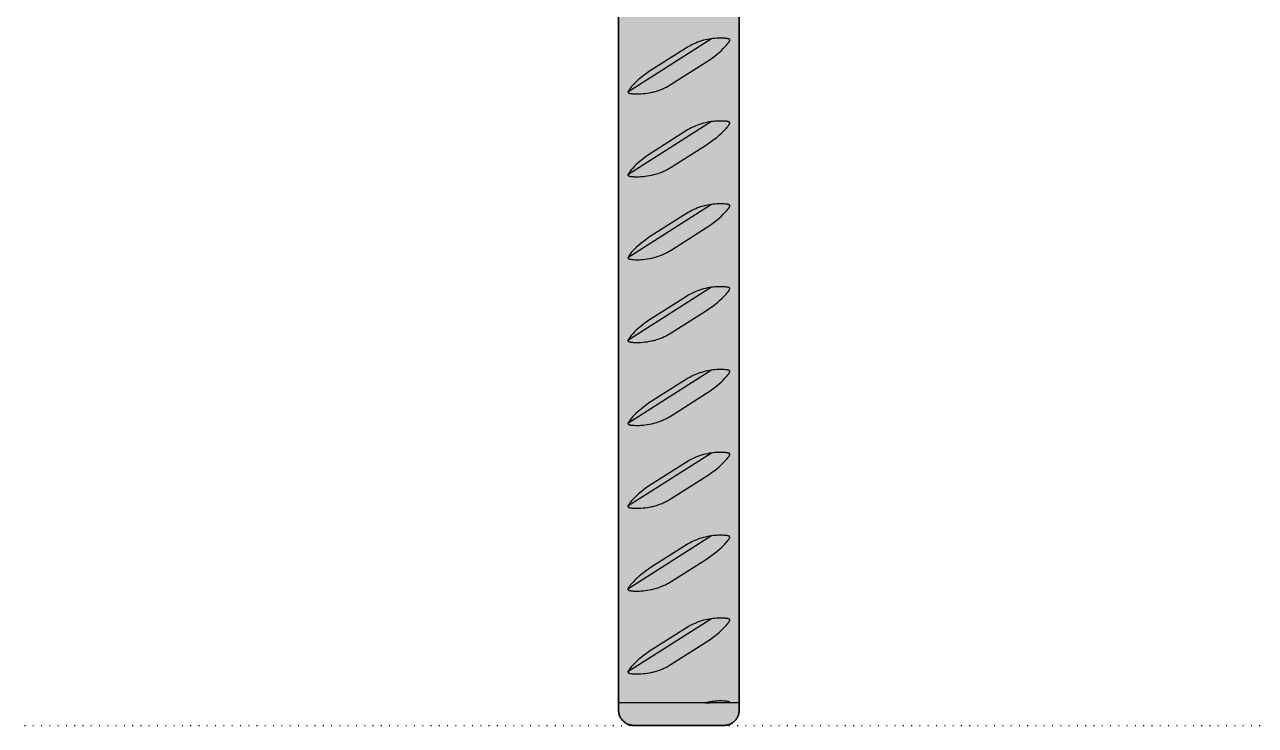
# Model space of a CAD drawing. Header units: millimetres. Extents: x -8 to 1608, y -703 to 404.
# Drawn here: x 962.4 to 1125.8, y 0 to 93 of the extents above; entities that cross this region are included whole.
import ezdxf

# ---------------------------------------------------------------- set-up
doc = ezdxf.new("R2010")
doc.units = ezdxf.units.MM
doc.linetypes.add('Dots', pattern=[1, 0, -1])
doc.layers.add('Blocks', color=7, linetype='Continuous')
doc.layers.add('Blocks$Fill', color=7, linetype='Continuous', true_color=0xffffff)
for name, color, linetype, lineweight, true_color in [('Blocks$Inner', 7, 'Continuous', 25, 0x007f00), ('Blocks$Outline', 7, 'Continuous', 35, 0xff3f3f), ('Groud', 7, 'Dots', 25, 0x243775)]:
    doc.layers.add(name, color=color, linetype=linetype, lineweight=lineweight, true_color=true_color)

# ---------------------------------------------------------------- blocks, each defined once
blk = doc.blocks.new('Rebar Coffee Table Side')
at = {"layer": 'Blocks$Fill'}
h = blk.add_hatch(color=256, dxfattribs=at)
h.paths.add_polyline_path([(94.85, 185.25), (95.1, 184.98), (108.8, 184.98), (550.85, 184.98), (550.85, 4), (550.85, 1.93), (550.85, 1.86), (550.86, 1.8), (550.87, 1.73), (550.88, 1.66), (550.89, 1.59), (550.91, 1.53), (550.92, 1.46), (550.94, 1.39), (550.97, 1.33), (550.99, 1.27), (551.02, 1.2), (551.04, 1.14), (551.07, 1.08), (551.11, 1.02), (551.14, 0.96), (551.18, 0.9), (551.22, 0.85), (551.26, 0.79), (551.3, 0.74), (551.34, 0.69), (551.39, 0.63), (551.44, 0.59), (551.49, 0.54), (551.54, 0.49), (551.59, 0.45), (551.64, 0.41), (551.7, 0.37), (551.75, 0.33), (551.81, 0.29), (551.87, 0.26), (551.93, 0.22), (551.99, 0.19), (552.05, 0.17), (552.12, 0.14), (552.18, 0.12), (552.25, 0.09), (552.31, 0.07), (552.38, 0.06), (552.44, 0.04), (552.51, 0.03), (552.58, 0.02), (552.65, 0.01), (552.71, 0), (552.78, 0), (552.85, 0), (564.92, 0), (564.99, 0), (565.05, 0.01), (565.12, 0.02), (565.19, 0.03), (565.26, 0.04), (565.32, 0.06), (565.39, 0.07), (565.46, 0.09), (565.52, 0.12), (565.58, 0.14), (565.65, 0.17), (565.71, 0.19), (565.77, 0.22), (565.83, 0.26), (565.89, 0.29), (565.95, 0.33), (566, 0.37), (566.06, 0.41), (566.11, 0.45), (566.16, 0.49), (566.22, 0.54), (566.26, 0.59), (566.31, 0.63), (566.36, 0.69), (566.4, 0.74), (566.44, 0.79), (566.48, 0.85), (566.52, 0.9), (566.56, 0.96), (566.59, 1.02), (566.63, 1.08), (566.66, 1.14), (566.68, 1.2), (566.71, 1.27), (566.73, 1.33), (566.76, 1.39), (566.78, 1.46), (566.79, 1.53), (566.81, 1.59), (566.82, 1.66), (566.83, 1.73), (566.84, 1.8), (566.85, 1.86), (566.85, 1.93), (566.85, 2), (566.85, 397), (559.35, 397), (550.85, 397), (550.85, 385.98), (429.14, 385.98), (428.89, 386), (546.85, 386), (547.85, 387), (547.85, 403), (546.85, 404), (98.85, 404), (97.85, 403), (97.85, 387), (98.85, 386), (216.81, 386), (216.57, 385.98), (95.1, 385.98), (94.85, 385.72), (94.85, 397), (91.78, 397), (87.79, 397), (86.36, 397), (78.85, 397), (78.85, 3), (78.85, 1.93), (78.85, 1.86), (78.86, 1.8), (78.87, 1.73), (78.88, 1.66), (78.89, 1.59), (78.91, 1.53), (78.92, 1.46), (78.94, 1.39), (78.97, 1.33), (78.99, 1.27), (79.02, 1.2), (79.04, 1.14), (79.07, 1.08), (79.11, 1.02), (79.14, 0.96), (79.18, 0.9), (79.22, 0.85), (79.26, 0.79), (79.3, 0.74), (79.34, 0.69), (79.39, 0.63), (79.44, 0.59), (79.49, 0.54), (79.54, 0.49), (79.59, 0.45), (79.64, 0.41), (79.7, 0.37), (79.75, 0.33), (79.81, 0.29), (79.87, 0.26), (79.93, 0.22), (79.99, 0.19), (80.05, 0.17), (80.12, 0.14), (80.18, 0.12), (80.25, 0.09), (80.31, 0.07), (80.38, 0.06), (80.44, 0.04), (80.51, 0.03), (80.58, 0.02), (80.65, 0.01), (80.71, 0), (80.78, 0), (80.85, 0), (92.92, 0), (92.99, 0), (93.05, 0.01), (93.12, 0.02), (93.19, 0.03), (93.26, 0.04), (93.32, 0.06), (93.39, 0.07), (93.46, 0.09), (93.52, 0.12), (93.58, 0.14), (93.65, 0.17), (93.71, 0.19), (93.77, 0.22), (93.83, 0.26), (93.89, 0.29), (93.95, 0.33), (94, 0.37), (94.06, 0.41), (94.11, 0.45), (94.16, 0.49), (94.22, 0.54), (94.26, 0.59), (94.31, 0.63), (94.36, 0.69), (94.4, 0.74), (94.44, 0.79), (94.48, 0.85), (94.52, 0.9), (94.56, 0.96), (94.59, 1.02), (94.63, 1.08), (94.66, 1.14), (94.68, 1.2), (94.71, 1.27), (94.73, 1.33), (94.76, 1.39), (94.78, 1.46), (94.79, 1.53), (94.81, 1.59), (94.82, 1.66), (94.83, 1.73), (94.84, 1.8), (94.85, 1.86), (94.85, 1.93), (94.85, 2)], flags=0)
h.paths.add_polyline_path([(322.15, 200.98), (95.1, 200.98), (94.85, 200.72), (94.85, 370.25), (95.1, 369.98), (108.8, 369.98), (550.85, 369.98), (550.85, 200.98), (404.73, 200.98), (323.64, 200.98)], flags=0)
at = {"layer": 'Blocks$Inner'}
blk.add_line((93.61, 3), (90.93, 3), dxfattribs=at)
for points in [[(94.85, 185.25), (94.85, 3), (94.85, 2), (94.85, 1.93), (94.85, 1.86), (94.84, 1.8), (94.83, 1.73), (94.82, 1.66), (94.81, 1.59), (94.79, 1.53), (94.78, 1.46), (94.76, 1.39), (94.73, 1.33), (94.71, 1.27), (94.68, 1.2), (94.66, 1.14), (94.63, 1.08), (94.59, 1.02), (94.56, 0.96), (94.52, 0.9), (94.48, 0.85), (94.44, 0.79), (94.4, 0.74), (94.36, 0.69), (94.31, 0.63), (94.26, 0.59), (94.22, 0.54), (94.16, 0.49), (94.11, 0.45), (94.06, 0.41), (94, 0.37), (93.95, 0.33), (93.89, 0.29), (93.83, 0.26), (93.77, 0.22), (93.71, 0.19), (93.65, 0.17), (93.58, 0.14), (93.52, 0.12), (93.46, 0.09), (93.39, 0.07), (93.32, 0.06), (93.26, 0.04), (93.19, 0.03), (93.12, 0.02), (93.05, 0.01), (92.99, 0), (92.92, 0), (92.85, 0), (80.85, 0), (80.78, 0), (80.71, 0), (80.65, 0.01), (80.58, 0.02), (80.51, 0.03), (80.44, 0.04), (80.38, 0.06), (80.31, 0.07), (80.25, 0.09), (80.18, 0.12), (80.12, 0.14), (80.05, 0.17), (79.99, 0.19), (79.93, 0.22), (79.87, 0.26), (79.81, 0.29), (79.75, 0.33), (79.7, 0.37), (79.64, 0.41), (79.59, 0.45), (79.54, 0.49), (79.49, 0.54), (79.44, 0.59), (79.39, 0.63), (79.34, 0.69), (79.3, 0.74), (79.26, 0.79), (79.22, 0.85), (79.18, 0.9), (79.14, 0.96), (79.11, 1.02), (79.07, 1.08), (79.04, 1.14), (79.02, 1.2), (78.99, 1.27), (78.97, 1.33), (78.94, 1.39), (78.92, 1.46), (78.91, 1.53), (78.89, 1.59), (78.88, 1.66), (78.87, 1.73), (78.86, 1.8), (78.85, 1.86), (78.85, 1.93), (78.85, 2), (78.85, 3), (78.85, 397)], [(91.18, 91.16), (90.91, 91.12), (90.64, 91.07), (90.38, 91.01), (90.11, 90.95), (89.85, 90.87), (89.59, 90.79), (89.33, 90.69), (89.08, 90.59), (88.83, 90.48), (88.58, 90.36), (88.34, 90.24), (88.1, 90.1), (87.86, 89.96), (83.19, 86.99), (82.84, 86.76), (82.5, 86.52), (82.16, 86.26), (81.83, 86), (81.51, 85.73), (81.2, 85.45), (80.97, 85.23), (80.74, 85), (80.53, 84.76), (80.09, 84.09), (80.09, 84.09), (80.09, 84.09), (80.09, 84.08), (80.09, 84.08), (80.09, 84.07), (80.09, 84.07), (80.09, 84.07), (80.09, 84.06), (80.09, 84.06), (80.1, 84.06), (80.1, 84.05), (80.1, 84.05), (80.1, 84.04), (80.1, 84.04), (80.1, 84.04), (80.1, 84.03), (80.1, 84.03), (80.1, 84.03), (80.11, 84.03), (80.11, 84.02), (80.11, 84.02), (80.11, 84.02), (80.11, 84.01), (80.12, 84.01), (80.12, 84.01), (80.12, 84.01), (80.12, 84), (80.13, 84), (80.13, 84), (80.13, 83.99), (80.14, 83.99), (80.14, 83.99), (80.14, 83.99), (80.15, 83.98), (80.15, 83.98), (80.15, 83.98), (80.16, 83.98), (80.16, 83.97), (80.17, 83.97), (80.17, 83.97), (80.17, 83.96), (80.18, 83.96), (80.19, 83.96), (80.2, 83.95), (80.21, 83.95), (80.22, 83.94), (80.24, 83.94), (80.25, 83.93), (80.26, 83.93), (80.29, 83.92), (80.32, 83.91), (80.36, 83.9), (80.4, 83.89), (80.45, 83.88), (80.49, 83.88), (80.59, 83.87), (80.68, 83.86), (80.79, 83.85), (80.89, 83.84), (81.11, 83.83), (81.34, 83.83), (81.57, 83.83), (81.82, 83.85), (82.09, 83.87), (82.37, 83.9), (82.65, 83.94), (82.95, 83.99), (83.25, 84.05), (83.4, 84.08), (83.56, 84.12), (83.71, 84.16), (83.86, 84.21), (84.08, 84.28), (84.29, 84.35), (84.48, 84.42), (84.63, 84.48), (84.78, 84.55), (84.92, 84.61), (85.07, 84.68), (85.21, 84.75), (85.35, 84.83), (85.49, 84.9), (85.62, 84.98), (85.84, 85.11), (90.51, 88.09), (90.86, 88.32), (91.2, 88.56), (91.54, 88.81), (91.87, 89.07), (92.19, 89.34), (92.5, 89.62), (92.73, 89.85), (92.96, 90.08), (93.18, 90.31), (93.27, 90.42), (93.36, 90.53), (93.41, 90.6), (93.46, 90.67), (93.5, 90.72), (93.51, 90.75), (93.53, 90.78), (93.54, 90.8), (93.56, 90.82), (93.57, 90.85), (93.58, 90.86), (93.58, 90.87), (93.58, 90.88), (93.59, 90.89), (93.59, 90.9), (93.6, 90.91), (93.6, 90.92), (93.6, 90.93), (93.6, 90.94), (93.6, 90.94), (93.61, 90.95), (93.61, 90.95), (93.61, 90.96), (93.61, 90.96), (93.61, 90.97), (93.61, 90.97), (93.61, 90.98), (93.61, 90.98), (93.61, 90.98), (93.61, 90.99), (93.61, 90.99), (93.61, 90.99), (93.61, 91), (93.61, 91), (93.61, 91.01), (93.61, 91.01), (93.61, 91.01), (93.61, 91.02), (93.61, 91.02), (93.6, 91.02), (93.6, 91.02), (93.6, 91.03), (93.6, 91.03), (93.6, 91.03), (93.6, 91.04), (93.6, 91.04), (93.6, 91.04), (93.59, 91.05), (93.59, 91.05), (93.59, 91.05), (93.59, 91.05), (93.59, 91.06), (93.58, 91.06), (93.58, 91.06), (93.58, 91.07), (93.58, 91.07), (93.58, 91.07), (93.57, 91.07), (93.57, 91.08), (93.57, 91.08), (93.56, 91.08), (93.56, 91.08), (93.56, 91.09), (93.56, 91.09), (93.55, 91.09), (93.55, 91.1), (93.54, 91.1), (93.54, 91.1), (93.54, 91.1), (93.53, 91.11), (93.52, 91.11), (93.51, 91.12), (93.51, 91.12), (93.5, 91.12), (93.49, 91.13), (93.48, 91.13), (93.47, 91.14), (93.46, 91.14), (93.45, 91.14), (93.43, 91.15), (93.41, 91.15), (93.39, 91.16), (93.36, 91.17), (93.33, 91.17), (93.25, 91.19), (93.17, 91.2), (93.1, 91.21), (93.02, 91.22), (92.81, 91.23), (92.59, 91.24), (92.37, 91.24), (92.13, 91.24), (91.87, 91.23), (91.61, 91.21), (91.4, 91.19), (91.18, 91.16), (80.09, 84.09)], [(91.18, 80.16), (90.91, 80.12), (90.64, 80.07), (90.38, 80.01), (90.11, 79.95), (89.85, 79.87), (89.59, 79.79), (89.33, 79.69), (89.08, 79.59), (88.83, 79.48), (88.58, 79.36), (88.34, 79.24), (88.1, 79.1), (87.86, 78.96), (83.19, 75.99), (82.84, 75.76), (82.5, 75.52), (82.16, 75.26), (81.83, 75), (81.51, 74.73), (81.2, 74.45), (80.97, 74.23), (80.74, 74), (80.53, 73.76), (80.09, 73.09), (80.09, 73.09), (80.09, 73.09), (80.09, 73.08), (80.09, 73.08), (80.09, 73.07), (80.09, 73.07), (80.09, 73.07), (80.09, 73.06), (80.09, 73.06), (80.1, 73.06), (80.1, 73.05), (80.1, 73.05), (80.1, 73.04), (80.1, 73.04), (80.1, 73.04), (80.1, 73.03), (80.1, 73.03), (80.1, 73.03), (80.11, 73.03), (80.11, 73.02), (80.11, 73.02), (80.11, 73.02), (80.11, 73.01), (80.12, 73.01), (80.12, 73.01), (80.12, 73.01), (80.12, 73), (80.13, 73), (80.13, 73), (80.13, 72.99), (80.14, 72.99), (80.14, 72.99), (80.14, 72.99), (80.15, 72.98), (80.15, 72.98), (80.15, 72.98), (80.16, 72.98), (80.16, 72.97), (80.17, 72.97), (80.17, 72.97), (80.17, 72.96), (80.18, 72.96), (80.19, 72.96), (80.2, 72.95), (80.21, 72.95), (80.22, 72.94), (80.24, 72.94), (80.25, 72.93), (80.26, 72.93), (80.29, 72.92), (80.32, 72.91), (80.36, 72.9), (80.4, 72.89), (80.45, 72.88), (80.49, 72.88), (80.59, 72.87), (80.68, 72.86), (80.79, 72.85), (80.89, 72.84), (81.11, 72.83), (81.34, 72.83), (81.57, 72.83), (81.82, 72.85), (82.09, 72.87), (82.37, 72.9), (82.65, 72.94), (82.95, 72.99), (83.25, 73.05), (83.4, 73.08), (83.56, 73.12), (83.71, 73.16), (83.86, 73.21), (84.08, 73.28), (84.29, 73.35), (84.48, 73.42), (84.63, 73.48), (84.78, 73.55), (84.92, 73.61), (85.07, 73.68), (85.21, 73.75), (85.35, 73.83), (85.49, 73.9), (85.62, 73.98), (85.84, 74.11), (90.51, 77.09), (90.86, 77.32), (91.2, 77.56), (91.54, 77.81), (91.87, 78.07), (92.19, 78.34), (92.5, 78.62), (92.73, 78.85), (92.96, 79.08), (93.18, 79.31), (93.27, 79.42), (93.36, 79.53), (93.41, 79.6), (93.46, 79.67), (93.5, 79.72), (93.51, 79.75), (93.53, 79.78), (93.54, 79.8), (93.56, 79.82), (93.57, 79.85), (93.58, 79.86), (93.58, 79.87), (93.58, 79.88), (93.59, 79.89), (93.59, 79.9), (93.6, 79.91), (93.6, 79.92), (93.6, 79.93), (93.6, 79.94), (93.6, 79.94), (93.61, 79.95), (93.61, 79.95), (93.61, 79.96), (93.61, 79.96), (93.61, 79.97), (93.61, 79.97), (93.61, 79.98), (93.61, 79.98), (93.61, 79.98), (93.61, 79.99), (93.61, 79.99), (93.61, 79.99), (93.61, 80), (93.61, 80), (93.61, 80.01), (93.61, 80.01), (93.61, 80.01), (93.61, 80.02), (93.61, 80.02), (93.6, 80.02), (93.6, 80.02), (93.6, 80.03), (93.6, 80.03), (93.6, 80.03), (93.6, 80.04), (93.6, 80.04), (93.6, 80.04), (93.59, 80.05), (93.59, 80.05), (93.59, 80.05), (93.59, 80.05), (93.59, 80.06), (93.58, 80.06), (93.58, 80.06), (93.58, 80.07), (93.58, 80.07), (93.58, 80.07), (93.57, 80.07), (93.57, 80.08), (93.57, 80.08), (93.56, 80.08), (93.56, 80.08), (93.56, 80.09), (93.56, 80.09), (93.55, 80.09), (93.55, 80.1), (93.54, 80.1), (93.54, 80.1), (93.54, 80.1), (93.53, 80.11), (93.52, 80.11), (93.51, 80.12), (93.51, 80.12), (93.5, 80.12), (93.49, 80.13), (93.48, 80.13), (93.47, 80.14), (93.46, 80.14), (93.45, 80.14), (93.43, 80.15), (93.41, 80.15), (93.39, 80.16), (93.36, 80.17), (93.33, 80.17), (93.25, 80.19), (93.17, 80.2), (93.1, 80.21), (93.02, 80.22), (92.81, 80.23), (92.59, 80.24), (92.37, 80.24), (92.13, 80.24), (91.87, 80.23), (91.61, 80.21), (91.4, 80.19), (91.18, 80.16), (80.09, 73.09)], [(91.18, 69.16), (90.91, 69.12), (90.64, 69.07), (90.38, 69.01), (90.11, 68.95), (89.85, 68.87), (89.59, 68.79), (89.33, 68.69), (89.08, 68.59), (88.83, 68.48), (88.58, 68.36), (88.34, 68.24), (88.1, 68.1), (87.86, 67.96), (83.19, 64.99), (82.84, 64.76), (82.5, 64.52), (82.16, 64.26), (81.83, 64), (81.51, 63.73), (81.2, 63.45), (80.97, 63.23), (80.74, 63), (80.53, 62.76), (80.09, 62.09), (80.09, 62.09), (80.09, 62.09), (80.09, 62.08), (80.09, 62.08), (80.09, 62.07), (80.09, 62.07), (80.09, 62.07), (80.09, 62.06), (80.09, 62.06), (80.1, 62.06), (80.1, 62.05), (80.1, 62.05), (80.1, 62.04), (80.1, 62.04), (80.1, 62.04), (80.1, 62.03), (80.1, 62.03), (80.1, 62.03), (80.11, 62.03), (80.11, 62.02), (80.11, 62.02), (80.11, 62.02), (80.11, 62.01), (80.12, 62.01), (80.12, 62.01), (80.12, 62.01), (80.12, 62), (80.13, 62), (80.13, 62), (80.13, 61.99), (80.14, 61.99), (80.14, 61.99), (80.14, 61.99), (80.15, 61.98), (80.15, 61.98), (80.15, 61.98), (80.16, 61.98), (80.16, 61.97), (80.17, 61.97), (80.17, 61.97), (80.17, 61.96), (80.18, 61.96), (80.19, 61.96), (80.2, 61.95), (80.21, 61.95), (80.22, 61.94), (80.24, 61.94), (80.25, 61.93), (80.26, 61.93), (80.29, 61.92), (80.32, 61.91), (80.36, 61.9), (80.4, 61.89), (80.45, 61.88), (80.49, 61.88), (80.59, 61.87), (80.68, 61.86), (80.79, 61.85), (80.89, 61.84), (81.11, 61.83), (81.34, 61.83), (81.57, 61.83), (81.82, 61.85), (82.09, 61.87), (82.37, 61.9), (82.65, 61.94), (82.95, 61.99), (83.25, 62.05), (83.4, 62.08), (83.56, 62.12), (83.71, 62.16), (83.86, 62.21), (84.08, 62.28), (84.29, 62.35), (84.48, 62.42), (84.63, 62.48), (84.78, 62.55), (84.92, 62.61), (85.07, 62.68), (85.21, 62.75), (85.35, 62.83), (85.49, 62.9), (85.62, 62.98), (85.84, 63.11), (90.51, 66.09), (90.86, 66.32), (91.2, 66.56), (91.54, 66.81), (91.87, 67.07), (92.19, 67.34), (92.5, 67.62), (92.73, 67.85), (92.96, 68.08), (93.18, 68.31), (93.27, 68.42), (93.36, 68.53), (93.41, 68.6), (93.46, 68.67), (93.5, 68.72), (93.51, 68.75), (93.53, 68.78), (93.54, 68.8), (93.56, 68.82), (93.57, 68.85), (93.58, 68.86), (93.58, 68.87), (93.58, 68.88), (93.59, 68.89), (93.59, 68.9), (93.6, 68.91), (93.6, 68.92), (93.6, 68.93), (93.6, 68.94), (93.6, 68.94), (93.61, 68.95), (93.61, 68.95), (93.61, 68.96), (93.61, 68.96), (93.61, 68.97), (93.61, 68.97), (93.61, 68.98), (93.61, 68.98), (93.61, 68.98), (93.61, 68.99), (93.61, 68.99), (93.61, 68.99), (93.61, 69), (93.61, 69), (93.61, 69.01), (93.61, 69.01), (93.61, 69.01), (93.61, 69.02), (93.61, 69.02), (93.6, 69.02), (93.6, 69.02), (93.6, 69.03), (93.6, 69.03), (93.6, 69.03), (93.6, 69.04), (93.6, 69.04), (93.6, 69.04), (93.59, 69.05), (93.59, 69.05), (93.59, 69.05), (93.59, 69.05), (93.59, 69.06), (93.58, 69.06), (93.58, 69.06), (93.58, 69.07), (93.58, 69.07), (93.58, 69.07), (93.57, 69.07), (93.57, 69.08), (93.57, 69.08), (93.56, 69.08), (93.56, 69.08), (93.56, 69.09), (93.56, 69.09), (93.55, 69.09), (93.55, 69.1), (93.54, 69.1), (93.54, 69.1), (93.54, 69.1), (93.53, 69.11), (93.52, 69.11), (93.51, 69.12), (93.51, 69.12), (93.5, 69.12), (93.49, 69.13), (93.48, 69.13), (93.47, 69.14), (93.46, 69.14), (93.45, 69.14), (93.43, 69.15), (93.41, 69.15), (93.39, 69.16), (93.36, 69.17), (93.33, 69.17), (93.25, 69.19), (93.17, 69.2), (93.1, 69.21), (93.02, 69.22), (92.81, 69.23), (92.59, 69.24), (92.37, 69.24), (92.13, 69.24), (91.87, 69.23), (91.61, 69.21), (91.4, 69.19), (91.18, 69.16), (80.09, 62.09)], [(91.18, 58.16), (90.91, 58.12), (90.64, 58.07), (90.38, 58.01), (90.11, 57.95), (89.85, 57.87), (89.59, 57.79), (89.33, 57.69), (89.08, 57.59), (88.83, 57.48), (88.58, 57.36), (88.34, 57.24), (88.1, 57.1), (87.86, 56.96), (83.19, 53.99), (82.84, 53.76), (82.5, 53.52), (82.16, 53.26), (81.83, 53), (81.51, 52.73), (81.2, 52.45), (80.97, 52.23), (80.74, 52), (80.53, 51.76), (80.09, 51.09), (80.09, 51.09), (80.09, 51.09), (80.09, 51.08), (80.09, 51.08), (80.09, 51.07), (80.09, 51.07), (80.09, 51.07), (80.09, 51.06), (80.09, 51.06), (80.1, 51.06), (80.1, 51.05), (80.1, 51.05), (80.1, 51.04), (80.1, 51.04), (80.1, 51.04), (80.1, 51.03), (80.1, 51.03), (80.1, 51.03), (80.11, 51.03), (80.11, 51.02), (80.11, 51.02), (80.11, 51.02), (80.11, 51.01), (80.12, 51.01), (80.12, 51.01), (80.12, 51.01), (80.12, 51), (80.13, 51), (80.13, 51), (80.13, 50.99), (80.14, 50.99), (80.14, 50.99), (80.14, 50.99), (80.15, 50.98), (80.15, 50.98), (80.15, 50.98), (80.16, 50.98), (80.16, 50.97), (80.17, 50.97), (80.17, 50.97), (80.17, 50.96), (80.18, 50.96), (80.19, 50.96), (80.2, 50.95), (80.21, 50.95), (80.22, 50.94), (80.24, 50.94), (80.25, 50.93), (80.26, 50.93), (80.29, 50.92), (80.32, 50.91), (80.36, 50.9), (80.4, 50.89), (80.45, 50.88), (80.49, 50.88), (80.59, 50.87), (80.68, 50.86), (80.79, 50.85), (80.89, 50.84), (81.11, 50.83), (81.34, 50.83), (81.57, 50.83), (81.82, 50.85), (82.09, 50.87), (82.37, 50.9), (82.65, 50.94), (82.95, 50.99), (83.25, 51.05), (83.4, 51.08), (83.56, 51.12), (83.71, 51.16), (83.86, 51.21), (84.08, 51.28), (84.29, 51.35), (84.48, 51.42), (84.63, 51.48), (84.78, 51.55), (84.92, 51.61), (85.07, 51.68), (85.21, 51.75), (85.35, 51.83), (85.49, 51.9), (85.62, 51.98), (85.84, 52.11), (90.51, 55.09), (90.87, 55.33), (91.23, 55.57), (91.58, 55.84), (91.92, 56.11), (92.25, 56.39), (92.57, 56.69), (92.88, 57), (93.18, 57.31), (93.27, 57.42), (93.36, 57.53), (93.41, 57.6), (93.46, 57.67), (93.5, 57.72), (93.51, 57.75), (93.53, 57.78), (93.54, 57.8), (93.56, 57.82), (93.57, 57.85), (93.58, 57.86), (93.58, 57.87), (93.58, 57.88), (93.59, 57.89), (93.59, 57.9), (93.6, 57.91), (93.6, 57.92), (93.6, 57.93), (93.6, 57.94), (93.6, 57.94), (93.61, 57.95), (93.61, 57.95), (93.61, 57.96), (93.61, 57.96), (93.61, 57.97), (93.61, 57.97), (93.61, 57.98), (93.61, 57.98), (93.61, 57.98), (93.61, 57.99), (93.61, 57.99), (93.61, 57.99), (93.61, 58), (93.61, 58), (93.61, 58.01), (93.61, 58.01), (93.61, 58.01), (93.61, 58.02), (93.61, 58.02), (93.6, 58.02), (93.6, 58.02), (93.6, 58.03), (93.6, 58.03), (93.6, 58.03), (93.6, 58.04), (93.6, 58.04), (93.6, 58.04), (93.59, 58.05), (93.59, 58.05), (93.59, 58.05), (93.59, 58.05), (93.59, 58.06), (93.58, 58.06), (93.58, 58.06), (93.58, 58.07), (93.58, 58.07), (93.58, 58.07), (93.57, 58.07), (93.57, 58.08), (93.57, 58.08), (93.56, 58.08), (93.56, 58.08), (93.56, 58.09), (93.56, 58.09), (93.55, 58.09), (93.55, 58.1), (93.54, 58.1), (93.54, 58.1), (93.54, 58.1), (93.53, 58.11), (93.52, 58.11), (93.51, 58.12), (93.51, 58.12), (93.5, 58.12), (93.49, 58.13), (93.48, 58.13), (93.47, 58.14), (93.46, 58.14), (93.45, 58.14), (93.43, 58.15), (93.41, 58.15), (93.39, 58.16), (93.36, 58.17), (93.33, 58.17), (93.25, 58.19), (93.17, 58.2), (93.1, 58.21), (93.02, 58.22), (92.81, 58.23), (92.59, 58.24), (92.37, 58.24), (92.13, 58.24), (91.87, 58.23), (91.61, 58.21), (91.4, 58.19), (91.18, 58.16), (80.09, 51.09)], [(91.18, 47.16), (90.91, 47.12), (90.64, 47.07), (90.38, 47.01), (90.11, 46.95), (89.85, 46.87), (89.59, 46.79), (89.33, 46.69), (89.08, 46.59), (88.83, 46.48), (88.58, 46.36), (88.34, 46.24), (88.1, 46.1), (87.86, 45.96), (83.19, 42.99), (82.84, 42.76), (82.5, 42.52), (82.16, 42.26), (81.83, 42), (81.51, 41.73), (81.2, 41.45), (80.97, 41.23), (80.74, 41), (80.53, 40.76), (80.09, 40.09), (80.09, 40.09), (80.09, 40.09), (80.09, 40.08), (80.09, 40.08), (80.09, 40.07), (80.09, 40.07), (80.09, 40.07), (80.09, 40.06), (80.09, 40.06), (80.1, 40.06), (80.1, 40.05), (80.1, 40.05), (80.1, 40.04), (80.1, 40.04), (80.1, 40.04), (80.1, 40.03), (80.1, 40.03), (80.1, 40.03), (80.11, 40.03), (80.11, 40.02), (80.11, 40.02), (80.11, 40.02), (80.11, 40.01), (80.12, 40.01), (80.12, 40.01), (80.12, 40.01), (80.12, 40), (80.13, 40), (80.13, 40), (80.13, 39.99), (80.14, 39.99), (80.14, 39.99), (80.14, 39.99), (80.15, 39.98), (80.15, 39.98), (80.15, 39.98), (80.16, 39.98), (80.16, 39.97), (80.17, 39.97), (80.17, 39.97), (80.17, 39.96), (80.18, 39.96), (80.19, 39.96), (80.2, 39.95), (80.21, 39.95), (80.22, 39.94), (80.24, 39.94), (80.25, 39.93), (80.26, 39.93), (80.29, 39.92), (80.32, 39.91), (80.36, 39.9), (80.4, 39.89), (80.45, 39.88), (80.49, 39.88), (80.59, 39.87), (80.68, 39.86), (80.79, 39.85), (80.89, 39.84), (81.11, 39.83), (81.34, 39.83), (81.57, 39.83), (81.82, 39.85), (82.09, 39.87), (82.37, 39.9), (82.65, 39.94), (82.95, 39.99), (83.25, 40.05), (83.4, 40.08), (83.56, 40.12), (83.71, 40.16), (83.86, 40.21), (84.08, 40.28), (84.29, 40.35), (84.48, 40.42), (84.63, 40.48), (84.78, 40.55), (84.92, 40.61), (85.07, 40.68), (85.21, 40.75), (85.35, 40.83), (85.49, 40.9), (85.62, 40.98), (85.84, 41.11), (90.51, 44.09), (90.86, 44.32), (91.2, 44.56), (91.54, 44.81), (91.87, 45.07), (92.19, 45.34), (92.5, 45.62), (92.73, 45.85), (92.96, 46.08), (93.18, 46.31), (93.27, 46.42), (93.36, 46.53), (93.41, 46.6), (93.46, 46.67), (93.5, 46.72), (93.51, 46.75), (93.53, 46.78), (93.54, 46.8), (93.56, 46.82), (93.57, 46.85), (93.58, 46.86), (93.58, 46.87), (93.58, 46.88), (93.59, 46.89), (93.59, 46.9), (93.6, 46.91), (93.6, 46.92), (93.6, 46.93), (93.6, 46.94), (93.6, 46.94), (93.61, 46.95), (93.61, 46.95), (93.61, 46.96), (93.61, 46.96), (93.61, 46.97), (93.61, 46.97), (93.61, 46.98), (93.61, 46.98), (93.61, 46.98), (93.61, 46.99), (93.61, 46.99), (93.61, 46.99), (93.61, 47), (93.61, 47), (93.61, 47.01), (93.61, 47.01), (93.61, 47.01), (93.61, 47.02), (93.61, 47.02), (93.6, 47.02), (93.6, 47.02), (93.6, 47.03), (93.6, 47.03), (93.6, 47.03), (93.6, 47.04), (93.6, 47.04), (93.6, 47.04), (93.59, 47.05), (93.59, 47.05), (93.59, 47.05), (93.59, 47.05), (93.59, 47.06), (93.58, 47.06), (93.58, 47.06), (93.58, 47.07), (93.58, 47.07), (93.58, 47.07), (93.57, 47.07), (93.57, 47.08), (93.57, 47.08), (93.56, 47.08), (93.56, 47.08), (93.56, 47.09), (93.56, 47.09), (93.55, 47.09), (93.55, 47.1), (93.54, 47.1), (93.54, 47.1), (93.54, 47.1), (93.53, 47.11), (93.52, 47.11), (93.51, 47.12), (93.51, 47.12), (93.5, 47.12), (93.49, 47.13), (93.48, 47.13), (93.47, 47.14), (93.46, 47.14), (93.45, 47.14), (93.43, 47.15), (93.41, 47.15), (93.39, 47.16), (93.36, 47.17), (93.33, 47.17), (93.25, 47.19), (93.17, 47.2), (93.1, 47.21), (93.02, 47.22), (92.81, 47.23), (92.59, 47.24), (92.37, 47.24), (92.13, 47.24), (91.87, 47.23), (91.61, 47.21), (91.4, 47.19), (91.18, 47.16), (80.09, 40.09)], [(91.18, 36.16), (90.91, 36.12), (90.64, 36.07), (90.38, 36.01), (90.11, 35.95), (89.85, 35.87), (89.59, 35.79), (89.33, 35.69), (89.08, 35.59), (88.83, 35.48), (88.58, 35.36), (88.34, 35.24), (88.1, 35.1), (87.86, 34.96), (83.19, 31.99), (82.84, 31.76), (82.5, 31.52), (82.16, 31.26), (81.83, 31), (81.51, 30.73), (81.2, 30.45), (80.97, 30.23), (80.74, 30), (80.53, 29.76), (80.09, 29.09), (80.09, 29.09), (80.09, 29.09), (80.09, 29.08), (80.09, 29.08), (80.09, 29.07), (80.09, 29.07), (80.09, 29.07), (80.09, 29.06), (80.09, 29.06), (80.1, 29.06), (80.1, 29.05), (80.1, 29.05), (80.1, 29.04), (80.1, 29.04), (80.1, 29.04), (80.1, 29.03), (80.1, 29.03), (80.1, 29.03), (80.11, 29.03), (80.11, 29.02), (80.11, 29.02), (80.11, 29.02), (80.11, 29.01), (80.12, 29.01), (80.12, 29.01), (80.12, 29.01), (80.12, 29), (80.13, 29), (80.13, 29), (80.13, 28.99), (80.14, 28.99), (80.14, 28.99), (80.14, 28.99), (80.15, 28.98), (80.15, 28.98), (80.15, 28.98), (80.16, 28.98), (80.16, 28.97), (80.17, 28.97), (80.17, 28.97), (80.17, 28.96), (80.18, 28.96), (80.19, 28.96), (80.2, 28.95), (80.21, 28.95), (80.22, 28.94), (80.24, 28.94), (80.25, 28.93), (80.26, 28.93), (80.29, 28.92), (80.32, 28.91), (80.36, 28.9), (80.4, 28.89), (80.45, 28.88), (80.49, 28.88), (80.59, 28.87), (80.68, 28.86), (80.79, 28.85), (80.89, 28.84), (81.11, 28.83), (81.34, 28.83), (81.57, 28.83), (81.82, 28.85), (82.09, 28.87), (82.37, 28.9), (82.65, 28.94), (82.95, 28.99), (83.25, 29.05), (83.4, 29.08), (83.56, 29.12), (83.71, 29.16), (83.86, 29.21), (84.08, 29.28), (84.29, 29.35), (84.48, 29.42), (84.63, 29.48), (84.78, 29.55), (84.92, 29.61), (85.07, 29.68), (85.21, 29.75), (85.35, 29.83), (85.49, 29.9), (85.62, 29.98), (85.84, 30.11), (90.51, 33.09), (90.86, 33.32), (91.2, 33.56), (91.54, 33.81), (91.87, 34.07), (92.19, 34.34), (92.5, 34.62), (92.73, 34.85), (92.96, 35.08), (93.18, 35.31), (93.27, 35.42), (93.36, 35.53), (93.41, 35.6), (93.46, 35.67), (93.5, 35.72), (93.51, 35.75), (93.53, 35.78), (93.54, 35.8), (93.56, 35.82), (93.57, 35.85), (93.58, 35.86), (93.58, 35.87), (93.58, 35.88), (93.59, 35.89), (93.59, 35.9), (93.6, 35.91), (93.6, 35.92), (93.6, 35.93), (93.6, 35.94), (93.6, 35.94), (93.61, 35.95), (93.61, 35.95), (93.61, 35.96), (93.61, 35.96), (93.61, 35.97), (93.61, 35.97), (93.61, 35.98), (93.61, 35.98), (93.61, 35.98), (93.61, 35.99), (93.61, 35.99), (93.61, 35.99), (93.61, 36), (93.61, 36), (93.61, 36.01), (93.61, 36.01), (93.61, 36.01), (93.61, 36.02), (93.61, 36.02), (93.6, 36.02), (93.6, 36.02), (93.6, 36.03), (93.6, 36.03), (93.6, 36.03), (93.6, 36.04), (93.6, 36.04), (93.6, 36.04), (93.59, 36.05), (93.59, 36.05), (93.59, 36.05), (93.59, 36.05), (93.59, 36.06), (93.58, 36.06), (93.58, 36.06), (93.58, 36.07), (93.58, 36.07), (93.58, 36.07), (93.57, 36.07), (93.57, 36.08), (93.57, 36.08), (93.56, 36.08), (93.56, 36.08), (93.56, 36.09), (93.56, 36.09), (93.55, 36.09), (93.55, 36.1), (93.54, 36.1), (93.54, 36.1), (93.54, 36.1), (93.53, 36.11), (93.52, 36.11), (93.51, 36.12), (93.51, 36.12), (93.5, 36.12), (93.49, 36.13), (93.48, 36.13), (93.47, 36.14), (93.46, 36.14), (93.45, 36.14), (93.43, 36.15), (93.41, 36.15), (93.39, 36.16), (93.36, 36.17), (93.33, 36.17), (93.25, 36.19), (93.17, 36.2), (93.1, 36.21), (93.02, 36.22), (92.81, 36.23), (92.59, 36.24), (92.37, 36.24), (92.13, 36.24), (91.87, 36.23), (91.61, 36.21), (91.4, 36.19), (91.18, 36.16), (80.09, 29.09)], [(91.18, 25.16), (90.91, 25.12), (90.64, 25.07), (90.38, 25.01), (90.11, 24.95), (89.85, 24.87), (89.59, 24.79), (89.33, 24.69), (89.08, 24.59), (88.83, 24.48), (88.58, 24.36), (88.34, 24.24), (88.1, 24.1), (87.86, 23.96), (83.19, 20.99), (82.88, 20.78), (82.65, 20.62), (82.43, 20.46), (82.12, 20.23), (81.78, 19.97), (81.58, 19.79), (81.39, 19.62), (81.2, 19.45), (81.02, 19.28), (80.85, 19.11), (80.69, 18.94), (80.53, 18.76), (80.45, 18.67), (80.38, 18.59), (80.31, 18.5), (80.24, 18.41), (80.21, 18.36), (80.19, 18.33), (80.18, 18.31), (80.16, 18.29), (80.15, 18.27), (80.14, 18.25), (80.13, 18.22), (80.12, 18.21), (80.12, 18.2), (80.11, 18.19), (80.11, 18.18), (80.11, 18.17), (80.1, 18.16), (80.1, 18.15), (80.1, 18.15), (80.1, 18.14), (80.1, 18.13), (80.09, 18.12), (80.09, 18.12), (80.09, 18.11), (80.09, 18.11), (80.09, 18.1), (80.09, 18.1), (80.09, 18.1), (80.09, 18.09), (80.09, 18.09), (80.09, 18.09), (80.09, 18.08), (80.09, 18.08), (80.09, 18.07), (80.09, 18.07), (80.09, 18.07), (80.09, 18.06), (80.09, 18.06), (80.1, 18.06), (80.1, 18.05), (80.1, 18.05), (80.1, 18.04), (80.1, 18.04), (80.1, 18.04), (80.1, 18.03), (80.1, 18.03), (80.1, 18.03), (80.11, 18.03), (80.11, 18.02), (80.11, 18.02), (80.11, 18.02), (80.11, 18.01), (80.12, 18.01), (80.12, 18.01), (80.12, 18.01), (80.12, 18), (80.13, 18), (80.13, 18), (80.13, 17.99), (80.14, 17.99), (80.14, 17.99), (80.14, 17.99), (80.15, 17.98), (80.15, 17.98), (80.15, 17.98), (80.16, 17.98), (80.16, 17.97), (80.17, 17.97), (80.17, 17.97), (80.17, 17.96), (80.18, 17.96), (80.19, 17.96), (80.2, 17.95), (80.21, 17.95), (80.22, 17.94), (80.24, 17.94), (80.25, 17.93), (80.26, 17.93), (80.29, 17.92), (80.32, 17.91), (80.36, 17.9), (80.4, 17.89), (80.45, 17.88), (80.49, 17.88), (80.59, 17.87), (80.68, 17.86), (80.79, 17.85), (80.89, 17.84), (81.11, 17.83), (81.34, 17.83), (81.57, 17.83), (81.82, 17.85), (82.09, 17.87), (82.37, 17.9), (82.65, 17.94), (82.95, 17.99), (83.25, 18.05), (83.4, 18.08), (83.56, 18.12), (83.71, 18.16), (83.86, 18.21), (84.08, 18.28), (84.29, 18.35), (84.48, 18.42), (84.63, 18.48), (84.78, 18.55), (84.92, 18.61), (85.07, 18.68), (85.21, 18.75), (85.35, 18.83), (85.49, 18.9), (85.62, 18.98), (85.84, 19.11), (90.51, 22.09), (90.86, 22.32), (91.2, 22.56), (91.54, 22.81), (91.87, 23.07), (92.19, 23.34), (92.5, 23.62), (92.73, 23.85), (92.96, 24.08), (93.18, 24.31), (93.27, 24.42), (93.36, 24.53), (93.41, 24.6), (93.46, 24.67), (93.5, 24.72), (93.51, 24.75), (93.53, 24.78), (93.54, 24.8), (93.56, 24.82), (93.57, 24.85), (93.58, 24.86), (93.58, 24.87), (93.58, 24.88), (93.59, 24.89), (93.59, 24.9), (93.6, 24.91), (93.6, 24.92), (93.6, 24.93), (93.6, 24.94), (93.6, 24.94), (93.61, 24.95), (93.61, 24.95), (93.61, 24.96), (93.61, 24.96), (93.61, 24.97), (93.61, 24.97), (93.61, 24.98), (93.61, 24.98), (93.61, 24.98), (93.61, 24.99), (93.61, 24.99), (93.61, 24.99), (93.61, 25), (93.61, 25), (93.61, 25.01), (93.61, 25.01), (93.61, 25.01), (93.61, 25.02), (93.61, 25.02), (93.6, 25.02), (93.6, 25.02), (93.6, 25.03), (93.6, 25.03), (93.6, 25.03), (93.6, 25.04), (93.6, 25.04), (93.6, 25.04), (93.59, 25.05), (93.59, 25.05), (93.59, 25.05), (93.59, 25.05), (93.59, 25.06), (93.58, 25.06), (93.58, 25.06), (93.58, 25.07), (93.58, 25.07), (93.58, 25.07), (93.57, 25.07), (93.57, 25.08), (93.57, 25.08), (93.56, 25.08), (93.56, 25.08), (93.56, 25.09), (93.56, 25.09), (93.55, 25.09), (93.55, 25.1), (93.54, 25.1), (93.54, 25.1), (93.54, 25.1), (93.53, 25.11), (93.52, 25.11), (93.51, 25.12), (93.51, 25.12), (93.5, 25.12), (93.49, 25.13), (93.48, 25.13), (93.47, 25.14), (93.46, 25.14), (93.45, 25.14), (93.43, 25.15), (93.41, 25.15), (93.39, 25.16), (93.36, 25.17), (93.33, 25.17), (93.25, 25.19), (93.17, 25.2), (93.1, 25.21), (93.02, 25.22), (92.81, 25.23), (92.59, 25.24), (92.37, 25.24), (92.13, 25.24), (91.87, 25.23), (91.61, 25.21), (91.4, 25.19), (91.18, 25.16), (80.09, 18.09)], [(91.18, 14.16), (90.91, 14.12), (90.64, 14.07), (90.38, 14.01), (90.11, 13.95), (89.85, 13.87), (89.59, 13.79), (89.33, 13.69), (89.08, 13.59), (88.83, 13.48), (88.58, 13.36), (88.34, 13.24), (88.1, 13.1), (87.86, 12.96), (83.19, 9.99), (82.84, 9.76), (82.5, 9.52), (82.16, 9.26), (81.83, 9), (81.51, 8.73), (81.2, 8.45), (80.97, 8.23), (80.74, 8), (80.53, 7.76), (80.09, 7.09), (80.09, 7.09), (80.09, 7.09), (80.09, 7.08), (80.09, 7.08), (80.09, 7.07), (80.09, 7.07), (80.09, 7.07), (80.09, 7.06), (80.09, 7.06), (80.1, 7.06), (80.1, 7.05), (80.1, 7.05), (80.1, 7.04), (80.1, 7.04), (80.1, 7.04), (80.1, 7.03), (80.1, 7.03), (80.1, 7.03), (80.11, 7.03), (80.11, 7.02), (80.11, 7.02), (80.11, 7.02), (80.11, 7.01), (80.12, 7.01), (80.12, 7.01), (80.12, 7.01), (80.12, 7), (80.13, 7), (80.13, 7), (80.13, 6.99), (80.14, 6.99), (80.14, 6.99), (80.14, 6.99), (80.15, 6.98), (80.15, 6.98), (80.15, 6.98), (80.16, 6.98), (80.16, 6.97), (80.17, 6.97), (80.17, 6.97), (80.17, 6.96), (80.18, 6.96), (80.19, 6.96), (80.2, 6.95), (80.21, 6.95), (80.22, 6.94), (80.24, 6.94), (80.25, 6.93), (80.26, 6.93), (80.29, 6.92), (80.32, 6.91), (80.36, 6.9), (80.4, 6.89), (80.45, 6.88), (80.49, 6.88), (80.59, 6.87), (80.68, 6.86), (80.79, 6.85), (80.89, 6.84), (81.11, 6.83), (81.34, 6.83), (81.57, 6.83), (81.82, 6.85), (82.09, 6.87), (82.37, 6.9), (82.65, 6.94), (82.95, 6.99), (83.25, 7.05), (83.4, 7.08), (83.56, 7.12), (83.71, 7.16), (83.86, 7.21), (84.08, 7.28), (84.29, 7.35), (84.48, 7.42), (84.63, 7.48), (84.78, 7.55), (84.92, 7.61), (85.07, 7.68), (85.21, 7.75), (85.35, 7.83), (85.49, 7.9), (85.62, 7.98), (85.84, 8.11), (90.51, 11.09), (90.87, 11.33), (91.23, 11.57), (91.58, 11.84), (91.92, 12.11), (92.25, 12.39), (92.57, 12.69), (92.88, 13), (93.18, 13.31), (93.27, 13.42), (93.36, 13.53), (93.41, 13.6), (93.46, 13.67), (93.5, 13.72), (93.51, 13.75), (93.53, 13.78), (93.54, 13.8), (93.56, 13.82), (93.57, 13.85), (93.58, 13.86), (93.58, 13.87), (93.58, 13.88), (93.59, 13.89), (93.59, 13.9), (93.6, 13.91), (93.6, 13.92), (93.6, 13.93), (93.6, 13.94), (93.6, 13.94), (93.61, 13.95), (93.61, 13.95), (93.61, 13.96), (93.61, 13.96), (93.61, 13.97), (93.61, 13.97), (93.61, 13.98), (93.61, 13.98), (93.61, 13.98), (93.61, 13.99), (93.61, 13.99), (93.61, 13.99), (93.61, 14), (93.61, 14), (93.61, 14.01), (93.61, 14.01), (93.61, 14.01), (93.61, 14.02), (93.61, 14.02), (93.6, 14.02), (93.6, 14.02), (93.6, 14.03), (93.6, 14.03), (93.6, 14.03), (93.6, 14.04), (93.6, 14.04), (93.6, 14.04), (93.59, 14.05), (93.59, 14.05), (93.59, 14.05), (93.59, 14.05), (93.59, 14.06), (93.58, 14.06), (93.58, 14.06), (93.58, 14.07), (93.58, 14.07), (93.58, 14.07), (93.57, 14.07), (93.57, 14.08), (93.57, 14.08), (93.56, 14.08), (93.56, 14.08), (93.56, 14.09), (93.56, 14.09), (93.55, 14.09), (93.55, 14.1), (93.54, 14.1), (93.54, 14.1), (93.54, 14.1), (93.53, 14.11), (93.52, 14.11), (93.51, 14.12), (93.51, 14.12), (93.5, 14.12), (93.49, 14.13), (93.48, 14.13), (93.47, 14.14), (93.46, 14.14), (93.45, 14.14), (93.43, 14.15), (93.41, 14.15), (93.39, 14.16), (93.36, 14.17), (93.33, 14.17), (93.25, 14.19), (93.17, 14.2), (93.1, 14.21), (93.02, 14.22), (92.81, 14.23), (92.59, 14.24), (92.37, 14.24), (92.13, 14.24), (91.87, 14.23), (91.61, 14.21), (91.4, 14.19), (91.18, 14.16), (80.09, 7.09)], [(90.34, 3), (90.31, 3), (90.23, 3), (90.2, 3), (90.14, 3), (90.1, 3), (90.06, 3), (90.02, 3), (89.96, 3), (89.89, 3), (89.84, 3), (89.81, 3), (89.75, 3), (89.71, 3), (89.62, 3), (89.61, 3), (89.51, 3), (89.49, 3), (89.4, 3), (89.37, 3), (89.29, 3), (89.29, 3), (89.21, 3), (89.18, 3), (89.12, 3), (89.08, 3), (88.64, 3), (88.6, 3), (88.53, 3), (88.51, 3), (88.42, 3), (88.41, 3), (88.32, 3), (88.31, 3), (88.08, 3), (88.04, 3), (87.97, 3), (87.95, 3), (87.86, 3), (87.41, 3), (87.39, 3), (87.3, 3), (87.3, 3), (87.03, 3), (86.85, 3), (78.85, 3)], [(94.85, 3), (94.85, 3), (94.84, 3), (93.61, 3), (93.61, 3), (93.61, 3.01), (93.61, 3.01), (93.61, 3.01), (93.61, 3.02), (93.6, 3.02), (93.6, 3.02), (93.6, 3.03), (93.6, 3.03), (93.6, 3.03), (93.6, 3.04), (93.6, 3.04), (93.6, 3.04), (93.59, 3.05), (93.59, 3.05), (93.59, 3.05), (93.59, 3.05), (93.59, 3.06), (93.58, 3.06), (93.58, 3.06), (93.58, 3.07), (93.58, 3.07), (93.57, 3.07), (93.57, 3.07), (93.57, 3.08), (93.57, 3.08), (93.56, 3.08), (93.56, 3.08), (93.56, 3.09), (93.56, 3.09), (93.55, 3.09), (93.55, 3.09), (93.55, 3.1), (93.54, 3.1), (93.54, 3.1), (93.53, 3.11), (93.52, 3.11), (93.52, 3.11), (93.51, 3.12), (93.5, 3.12), (93.49, 3.13), (93.48, 3.13), (93.47, 3.14), (93.46, 3.14), (93.45, 3.14), (93.43, 3.15), (93.41, 3.15), (93.39, 3.16), (93.36, 3.17), (93.33, 3.17), (93.25, 3.19), (93.17, 3.2), (93.1, 3.21), (93.02, 3.22), (92.81, 3.23), (92.59, 3.24), (92.37, 3.24), (92.13, 3.24), (91.87, 3.23), (91.61, 3.21), (91.4, 3.19), (91.18, 3.16), (90.34, 3), (90.93, 3), (91.18, 3.16)]]:
    blk.add_lwpolyline(points, dxfattribs=at)
at = {"layer": 'Blocks$Outline'}
blk.add_lwpolyline([(78.85, 397), (78.85, 3), (78.85, 2), (78.85, 1.93), (78.85, 1.86), (78.86, 1.8), (78.87, 1.73), (78.88, 1.66), (78.89, 1.59), (78.91, 1.53), (78.92, 1.46), (78.94, 1.39), (78.97, 1.33), (78.99, 1.27), (79.02, 1.2), (79.04, 1.14), (79.07, 1.08), (79.11, 1.02), (79.14, 0.96), (79.18, 0.9), (79.22, 0.85), (79.26, 0.79), (79.3, 0.74), (79.34, 0.69), (79.39, 0.63), (79.44, 0.59), (79.49, 0.54), (79.54, 0.49), (79.59, 0.45), (79.64, 0.41), (79.7, 0.37), (79.75, 0.33), (79.81, 0.29), (79.87, 0.26), (79.93, 0.22), (79.99, 0.19), (80.05, 0.17), (80.12, 0.14), (80.18, 0.12), (80.25, 0.09), (80.31, 0.07), (80.38, 0.06), (80.44, 0.04), (80.51, 0.03), (80.58, 0.02), (80.65, 0.01), (80.71, 0), (80.78, 0), (80.85, 0), (92.85, 0), (92.92, 0), (92.99, 0), (93.05, 0.01), (93.12, 0.02), (93.19, 0.03), (93.26, 0.04), (93.32, 0.06), (93.39, 0.07), (93.46, 0.09), (93.52, 0.12), (93.58, 0.14), (93.65, 0.17), (93.71, 0.19), (93.77, 0.22), (93.83, 0.26), (93.89, 0.29), (93.95, 0.33), (94, 0.37), (94.06, 0.41), (94.11, 0.45), (94.16, 0.49), (94.22, 0.54), (94.26, 0.59), (94.31, 0.63), (94.36, 0.69), (94.4, 0.74), (94.44, 0.79), (94.48, 0.85), (94.52, 0.9), (94.56, 0.96), (94.59, 1.02), (94.63, 1.08), (94.66, 1.14), (94.68, 1.2), (94.71, 1.27), (94.73, 1.33), (94.76, 1.39), (94.78, 1.46), (94.79, 1.53), (94.81, 1.59), (94.82, 1.66), (94.83, 1.73), (94.84, 1.8), (94.85, 1.86), (94.85, 1.93), (94.85, 2), (94.85, 3), (94.85, 185.25)], dxfattribs=at)

msp = doc.modelspace()

# ---------------------------------------------------------------- linework, layer by layer
at = {"layer": 'Groud'}
msp.add_lwpolyline([(962.44, 0), (1608.14, 0)], dxfattribs=at)

# ---------------------------------------------------------------- block references
at = {"layer": 'Blocks'}
msp.add_blockref('Rebar Coffee Table Side', (962.44, 0), dxfattribs=at)

doc.saveas('drawing.dxf')
